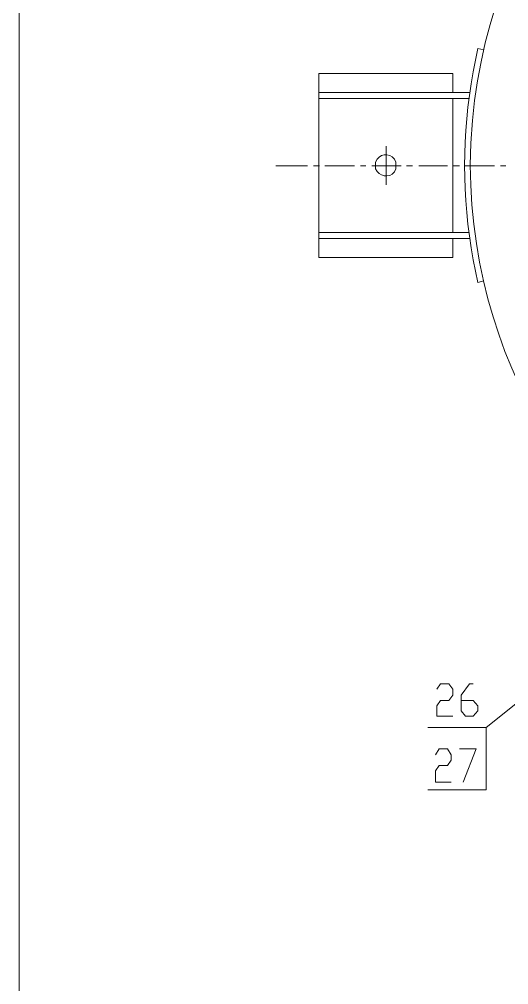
# Model space of a CAD drawing. Header units: millimetres. Extents: x 0 to 819, y 0 to 1152.
# Drawn here: x 43.6 to 160, y 223.3 to 452.8 of the extents above; entities that cross this region are included whole.
import ezdxf

# ---------------------------------------------------------------- set-up
doc = ezdxf.new("R2010")
doc.units = ezdxf.units.MM
doc.layers.add('1', color=7, linetype='Continuous')

msp = doc.modelspace()

# ---------------------------------------------------------------- linework, layer by layer
at = {"layer": '1', "color": 0, "lineweight": 18}
for points in [[(819, 14.361732), (43.56, 14.361732), (43.56, 1151.601732), (819, 1151.601732), (819, 14.361732)], [(114.84, 396.141732), (114.84, 439.881732), (146.7, 439.881732)], [(146.7, 439.881732), (146.7, 435.381732)], [(114.84, 435.381732), (150.66, 435.381732)], [(114.84, 433.941732), (150.48, 433.941732)], [(146.7, 402.081732), (146.7, 433.941732)], [(114.84, 402.081732), (150.48, 402.081732)], [(114.84, 400.641732), (150.66, 400.641732)], [(146.7, 400.641732), (146.7, 396.141732)], [(146.7, 396.141732), (114.84, 396.141732)], [(154.08, 390.561732), (152.64, 390.201732)]]:
    msp.add_lwpolyline(points, dxfattribs=at)
at = {"layer": '1', "color": 0, "lineweight": 9}
for points in [[(154.08, 445.461732), (152.64, 445.821732)], [(130.86, 413.421732), (130.86, 422.601732)], [(112.14, 417.921732), (104.58, 417.921732)], [(115.02, 417.921732), (113.58, 417.921732)], [(123.3, 417.921732), (116.28, 417.921732)], [(126, 417.921732), (124.74, 417.921732)], [(134.46, 417.921732), (127.44, 417.921732)], [(137.16, 417.921732), (135.72, 417.921732)], [(145.44, 417.921732), (138.6, 417.921732)], [(148.32, 417.921732), (146.88, 417.921732)], [(156.6, 417.921732), (149.58, 417.921732)], [(159.3, 417.921732), (158.04, 417.921732)], [(235.44, 348.801732), (154.62, 284.361732), (140.76, 284.361732)], [(142.92, 293.541732), (143.82, 294.801732), (145.8, 294.801732), (146.7, 293.541732), (146.7, 292.101732), (145.8, 290.841732), (143.82, 290.841732), (142.92, 289.581732), (142.92, 287.061732), (146.7, 287.061732)], [(148.68, 290.841732), (151.56, 290.841732), (152.64, 289.581732), (152.64, 288.321732), (151.56, 287.061732), (149.76, 287.061732), (148.68, 288.321732), (148.68, 292.101732), (150.66, 294.801732), (151.56, 294.801732)], [(154.62, 284.361732), (154.62, 269.601732)], [(142.56, 277.881732), (143.46, 279.321732), (145.44, 279.321732), (146.34, 277.881732), (146.34, 276.621732), (145.44, 275.361732), (143.46, 275.361732), (142.56, 274.101732), (142.56, 271.401732), (146.34, 271.401732)], [(148.32, 279.321732), (152.28, 279.321732), (149.22, 271.401732)], [(154.62, 269.601732), (140.76, 269.601732)]]:
    msp.add_lwpolyline(points, dxfattribs=at)
at = {"layer": '1', "color": 0, "lineweight": 18}
for points, knots in [([(364.14, 501.081732), (364.14, 501.081732), (360.36, 504.861732), (360.36, 504.861732), (360.36, 504.861732), (356.58, 508.641732), (356.58, 508.641732), (280.44, 576.861732), (161.1, 530.421732), (151.38, 428.721732), (151.38, 428.721732), (151.02, 423.321732), (151.02, 423.321732), (151.02, 423.321732), (150.84, 418.101732), (150.84, 418.101732), (151.92, 315.861732), (266.76, 259.161732), (348.48, 320.721732), (348.48, 320.721732), (352.62, 323.961732), (352.62, 323.961732), (352.62, 323.961732), (356.58, 327.561732), (356.58, 327.561732)], [0, 0, 0, 0, 1, 1, 1, 2, 2, 2, 3, 3, 3, 4, 4, 4, 5, 5, 5, 6, 6, 6, 7, 7, 7, 8, 8, 8, 8]), ([(152.64, 445.821732), (152.64, 445.821732), (151.56, 440.241732), (151.56, 440.241732), (148.86, 425.301732), (148.86, 410.721732), (151.56, 395.601732), (151.56, 395.601732), (152.64, 390.201732), (152.64, 390.201732)], [0, 0, 0, 0, 1, 1, 1, 2, 2, 2, 3, 3, 3, 3]), ([(133.2, 417.921732), (133.2, 417.921732), (133.2, 418.821732), (133.2, 418.821732), (133.2, 418.821732), (132.84, 419.541732), (132.84, 419.541732), (131.58, 421.161732), (129.06, 420.801732), (128.34, 418.821732), (128.34, 418.821732), (128.34, 417.921732), (128.34, 417.921732), (128.34, 417.921732), (128.34, 417.201732), (128.34, 417.201732), (129.06, 415.401732), (131.58, 414.861732), (132.84, 416.481732), (132.84, 416.481732), (133.2, 417.201732), (133.2, 417.201732), (133.2, 417.201732), (133.2, 417.921732), (133.2, 417.921732)], [0, 0, 0, 0, 1, 1, 1, 2, 2, 2, 3, 3, 3, 4, 4, 4, 5, 5, 5, 6, 6, 6, 7, 7, 7, 8, 8, 8, 8])]:
    msp.add_open_spline(points, degree=3, knots=knots, dxfattribs=at)

doc.saveas('drawing.dxf')
